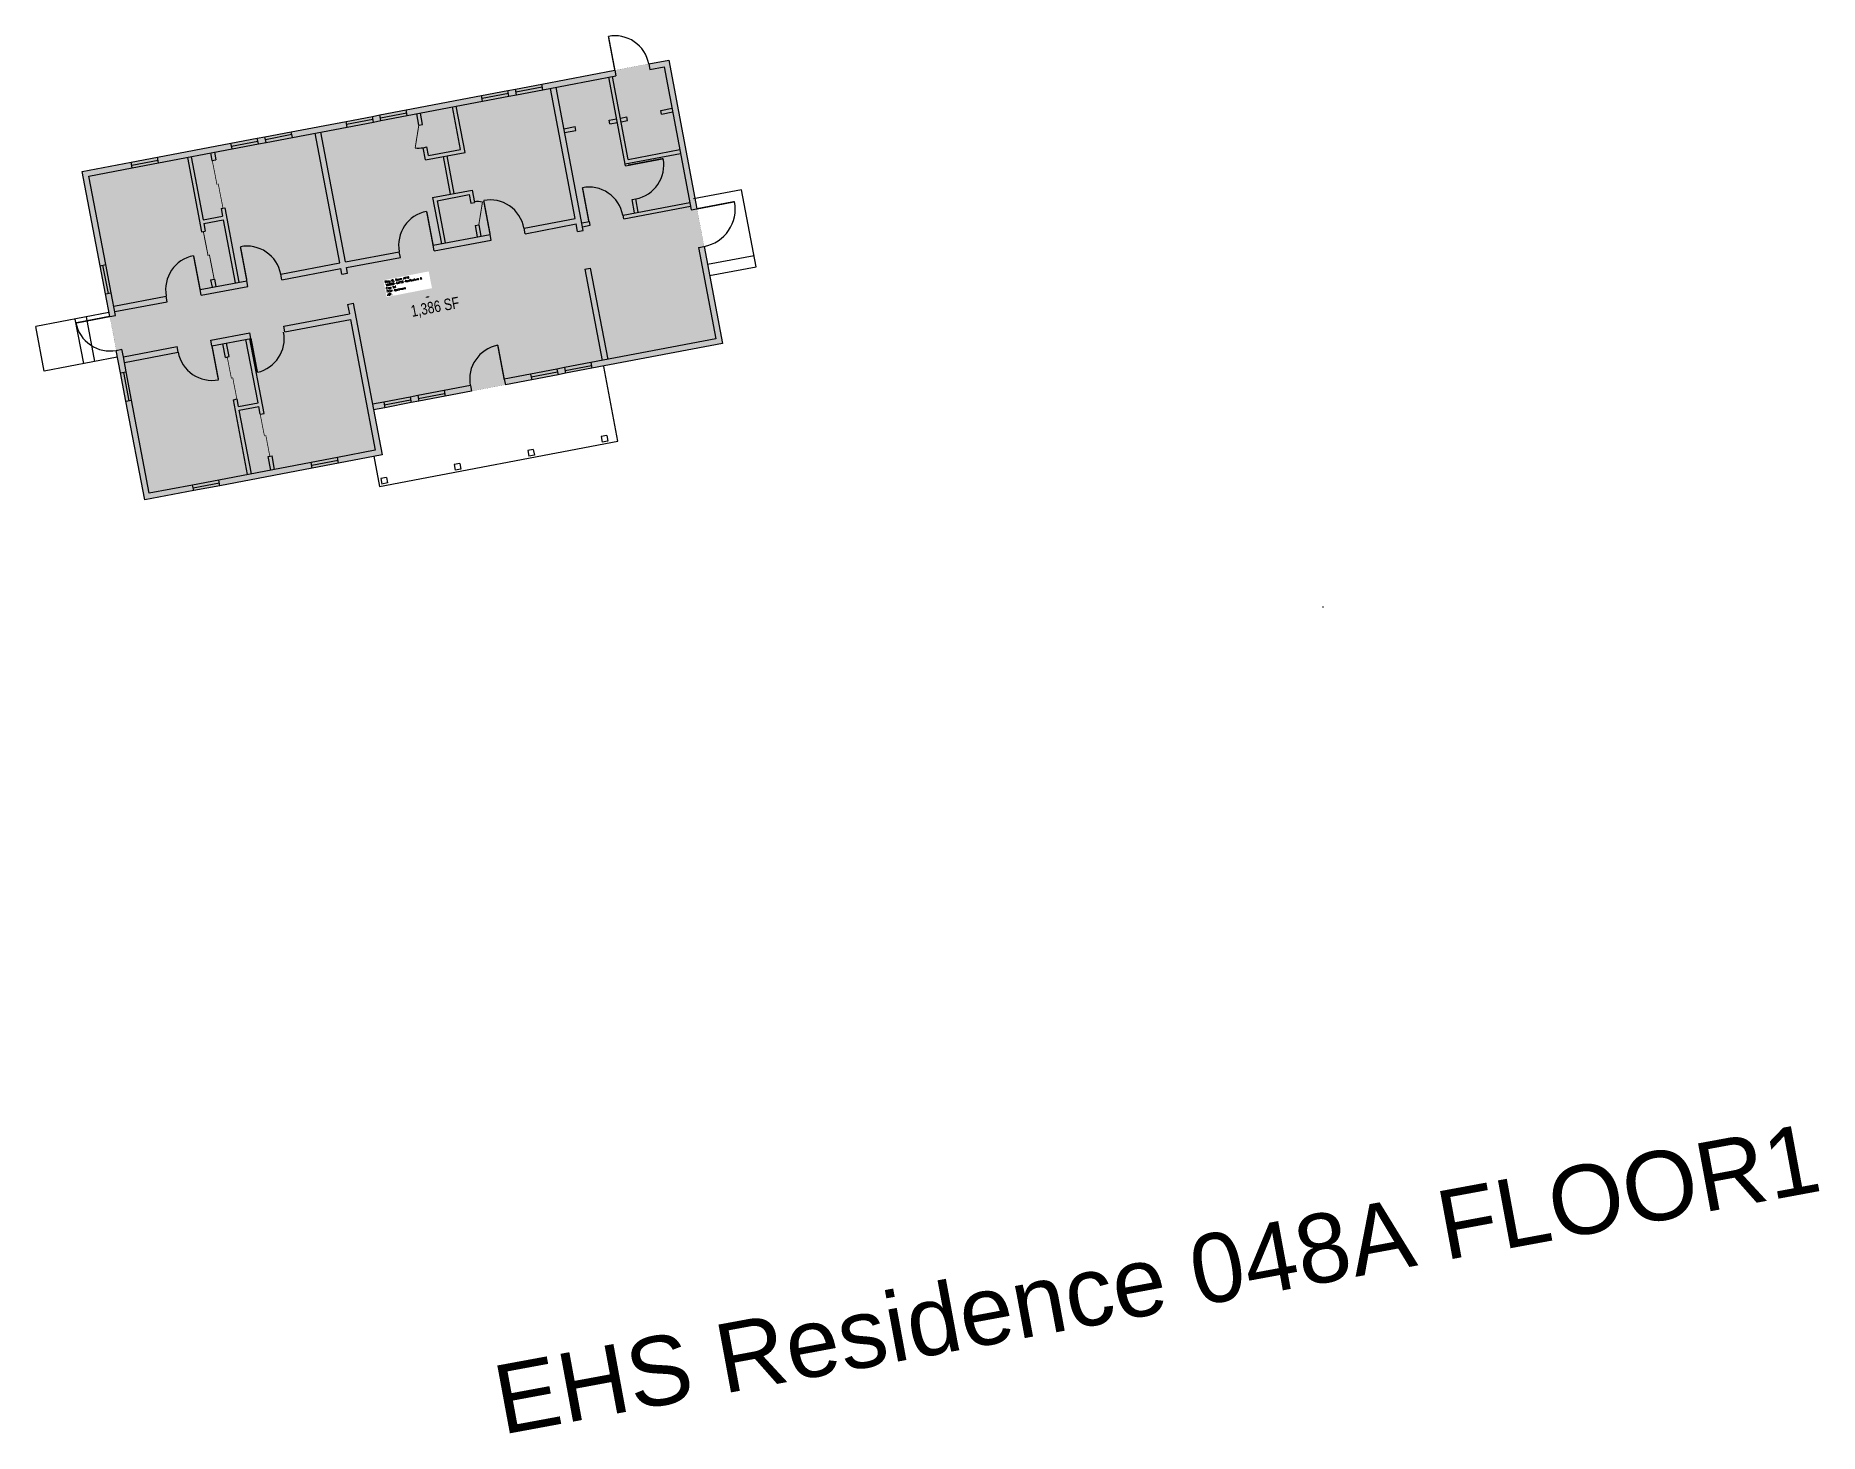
# Model space of a CAD drawing. Header units: inches. Extents: x 69203392 to 69205253, y 27710605 to 27712063.
import ezdxf
from ezdxf.enums import TextEntityAlignment as Align

# ---------------------------------------------------------------- set-up
doc = ezdxf.new("R2010")
doc.units = ezdxf.units.IN
doc.header["$LTSCALE"] = 50
doc.header["$MEASUREMENT"] = 0
for name, color, linetype in [('A-COLS', 5, 'CONTINUOUS'), ('A-DOOR', 2, 'CONTINUOUS'), ('A-GLAZ', 1, 'CONTINUOUS'), ('A-GLAZ-SILL', 2, 'CONTINUOUS'), ('A-IDEN-RNUM', 7, 'CONTINUOUS'), ('A-IDEN-SNUM', 4, 'CONTINUOUS'), ('A-IDEN-VNUM', 4, 'CONTINUOUS'), ('A-SITE', 3, 'CONTINUOUS'), ('A-TTLB', 4, 'CONTINUOUS'), ('A-WALL', 5, 'CONTINUOUS'), ('AREA-ASSIGN', 7, 'CONTINUOUS'), ('AREA-GROSS', 1, 'CONTINUOUS'), ('AREA-TEXT', 3, 'CONTINUOUS'), ('Rooms-Category-Color', 7, 'CONTINUOUS'), ('Rooms-College-Color', 7, 'CONTINUOUS'), ('Rooms-Department-Color', 7, 'CONTINUOUS'), ('Rooms-Division-Color', 7, 'CONTINUOUS'), ('Rooms-Information', 7, 'CONTINUOUS')]:
    doc.layers.add(name, color=color, linetype=linetype)
doc.styles.add('AREA', font='arial.ttf', dxfattribs={"width": 0.75, "height": 12})
doc.styles.add('ROOMSNUMBER', font='txt.shx', dxfattribs={"height": 0.03})
doc.styles.add('ROOMVNUMBER', font='simplex.shx', dxfattribs={"width": 0.85})
doc.styles.add('TITLE', font='arial.ttf', dxfattribs={"height": 72})

msp = doc.modelspace()

# ---------------------------------------------------------------- hatches: boundary and pattern name
at = {"layer": 'Rooms-Category-Color', "true_color": 0x728ef3}
msp.add_hatch(color=171, dxfattribs=at).paths.add_polyline_path([(69203505.5, 27711578.6), (69203753.2, 27711625.7), (69203744.3, 27711672.7), (69204108.6, 27711741.9), (69204052.4, 27712037.7), (69203440.3, 27711921.4)])
at = {"layer": 'Rooms-College-Color', "true_color": 0xadadad}
msp.add_hatch(color=253, dxfattribs=at).paths.add_polyline_path([(69203505.5, 27711578.6), (69203753.2, 27711625.7), (69203744.3, 27711672.7), (69204108.6, 27711741.9), (69204052.4, 27712037.7), (69203440.3, 27711921.4)])
at = {"layer": 'Rooms-Department-Color', "true_color": 0xe3c5e1}
msp.add_hatch(color=254, dxfattribs=at).paths.add_polyline_path([(69203505.5, 27711578.6), (69203753.2, 27711625.7), (69203744.3, 27711672.7), (69204108.6, 27711741.9), (69204052.4, 27712037.7), (69203440.3, 27711921.4)])
at = {"layer": 'Rooms-Division-Color', "true_color": 0xe3c5e1}
msp.add_hatch(color=254, dxfattribs=at).paths.add_polyline_path([(69203505.5, 27711578.6), (69203753.2, 27711625.7), (69203744.3, 27711672.7), (69204108.6, 27711741.9), (69204052.4, 27712037.7), (69203440.3, 27711921.4)])

# ---------------------------------------------------------------- linework, layer by layer
at = {"layer": 'A-COLS'}
for p, q in [((69203987.7, 27711645.8), (69203981.8, 27711644.7)), ((69203981.8, 27711644.7), (69203982.9, 27711638.8)), ((69203988.8, 27711639.9), (69203982.9, 27711638.8)), ((69203987.7, 27711645.8), (69203988.8, 27711639.9)), ((69203911.1, 27711631.3), (69203905.2, 27711630.2)), ((69203905.2, 27711630.2), (69203906.3, 27711624.3)), ((69203912.2, 27711625.4), (69203906.3, 27711624.3)), ((69203911.1, 27711631.3), (69203912.2, 27711625.4)), ((69203757.8, 27711602.2), (69203751.9, 27711601)), ((69203757.8, 27711602.2), (69203758.9, 27711596.3)), ((69203834.4, 27711616.7), (69203828.5, 27711615.6)), ((69203828.5, 27711615.6), (69203829.7, 27711609.7)), ((69203835.6, 27711610.8), (69203829.7, 27711609.7)), ((69203834.4, 27711616.7), (69203835.6, 27711610.8)), ((69203751.9, 27711601), (69203753, 27711595.1)), ((69203758.9, 27711596.3), (69203753, 27711595.1))]:
    msp.add_line(p, q, dxfattribs=at)
at = {"layer": 'A-DOOR'}
for points, const_width in [([(69203996.2, 27712027), (69203989.5, 27712062.4)], 1.5), ([(69203791.6, 27711969.8), (69203787.8, 27711946.1)], 1), ([(69203576, 27711932.9), (69203581, 27711907.3)], 0.75), ([(69204011.3, 27711928.1), (69204046.7, 27711934.8)], 1.5), ([(69203582.2, 27711908.6), (69203587.2, 27711883.1)], 0.75), ([(69203969.1, 27711869.1), (69203962.4, 27711904.5)], 1.5), ([(69203854.2, 27711865.7), (69203858, 27711889.3)], 1), ([(69203866, 27711855.7), (69203859.3, 27711891.1)], 1.5), ([(69204081.9, 27711882.4), (69204121.2, 27711889.9)], 1.5), ([(69203806.5, 27711844.4), (69203799.8, 27711879.7)], 1.5), ([(69203566.7, 27711858.7), (69203571.7, 27711833.2)], 1), ([(69203563.3, 27711798.1), (69203556.5, 27711833.5)], 1.5), ([(69203612.1, 27711807.5), (69203605.4, 27711842.8)], 1.5), ([(69203469.1, 27711770.1), (69203433.7, 27711763.3)], 1.5), ([(69203575.7, 27711739.4), (69203582.4, 27711704.1)], 1.5), ([(69203616.4, 27711747.2), (69203623.1, 27711711.8)], 1.5), ([(69203880.7, 27711704.7), (69203874, 27711740.1)], 1.5), ([(69203591.6, 27711727.8), (69203596, 27711705.2)], 0.75), ([(69203597.3, 27711706.5), (69203601.7, 27711683.9)], 0.75), ([(69203626, 27711668.1), (69203630.5, 27711645.2)], 0.75), ([(69203631.8, 27711646.5), (69203636.1, 27711624.2)], 0.75)]:
    msp.add_lwpolyline(points, dxfattribs=dict(at, const_width=const_width))
msp.add_lwpolyline([(69203573, 27711834.5, 1, 1, 0), (69203578, 27711809, 1, 1, 0)], format="xyseb", dxfattribs=at)
for centre, radius, start, end in [((69203996.2, 27712027), 36, 10.7616, 100.7616), ((69203791.6, 27711969.8), 24, 260.7616, 280.7616), ((69204011.3, 27711928.1), 36, 280.7616, 10.7616), ((69203969.1, 27711869.1), 36, 10.7616, 100.7616), ((69203853.3, 27711871.6), 18.4, 75.1632, 101.5598), ((69203866, 27711855.7), 36, 10.7616, 100.7616), ((69204081.9, 27711882.4), 40, 280.7616, 10.7616), ((69203806.5, 27711844.4), 36, 100.7616, 190.7616), ((69203563.3, 27711798.1), 36, 100.7616, 190.7616), ((69203612.1, 27711807.5), 36, 10.7616, 100.7616), ((69203469.1, 27711770.1), 36, 190.7616, 280.7616), ((69203615.1, 27711746.9), 36, 282.8463, 10.7616), ((69203575.7, 27711739.4), 36, 190.7616, 280.7616), ((69203880.7, 27711704.7), 36, 100.7616, 190.7616)]:
    msp.add_arc(centre, radius, start, end, dxfattribs=at)
at = {"layer": 'A-GLAZ'}
for p, q in [((69203857.6, 27711997.9), (69203885.1, 27712003.2)), ((69203893, 27712004.4), (69203920.5, 27712009.6)), ((69203716.1, 27711970.7), (69203743.6, 27711976)), ((69203751.5, 27711977.5), (69203779, 27711982.7)), ((69203631.4, 27711954.9), (69203659, 27711960.2)), ((69203596.1, 27711947.9), (69203623.6, 27711953.1)), ((69203492, 27711928.1), (69203519.5, 27711933.3)), ((69203467.6, 27711794.2), (69203461.9, 27711823.7)), ((69203944.2, 27711713.7), (69203971.7, 27711719)), ((69203483.2, 27711711.7), (69203488.8, 27711682.2)), ((69203908.8, 27711707), (69203936.3, 27711712.2)), ((69203755.5, 27711677.9), (69203783, 27711683.1)), ((69203790.9, 27711684.6), (69203818.4, 27711689.8)), ((69203679.8, 27711614.8), (69203707.3, 27711620)), ((69203556, 27711591.3), (69203583.5, 27711596.5))]:
    msp.add_line(p, q, dxfattribs=at)
at = {"layer": 'A-GLAZ-SILL'}
for p, q in [((69203892.5, 27712007.3), (69203920, 27712012.5)), ((69203857.1, 27712000.6), (69203884.6, 27712005.8)), ((69203858.2, 27711994.7), (69203885.7, 27711999.9)), ((69203893.6, 27712001.4), (69203921.1, 27712006.6)), ((69203715.6, 27711973.7), (69203743.1, 27711978.9)), ((69203751, 27711980.4), (69203778.5, 27711985.6)), ((69203752.1, 27711974.5), (69203779.6, 27711979.7)), ((69203595.5, 27711950.9), (69203623, 27711956.1)), ((69203630.9, 27711957.6), (69203658.4, 27711962.8)), ((69203632.1, 27711951.7), (69203659.6, 27711956.9)), ((69203716.7, 27711967.8), (69203744.2, 27711973)), ((69203596.7, 27711945), (69203624.2, 27711950.2)), ((69203491.4, 27711931.1), (69203518.9, 27711936.3)), ((69203492.5, 27711925.2), (69203520, 27711930.4)), ((69203464.6, 27711793.6), (69203459, 27711823.1)), ((69203470.5, 27711794.8), (69203464.9, 27711824.2)), ((69203935.7, 27711715.2), (69203908.2, 27711710)), ((69203971.2, 27711721.9), (69203943.6, 27711716.7)), ((69203972.3, 27711716), (69203944.8, 27711710.8)), ((69203485.9, 27711681.7), (69203480.3, 27711711.1)), ((69203491.8, 27711682.8), (69203486.2, 27711712.2)), ((69203936.9, 27711709.3), (69203909.4, 27711704.1)), ((69203782.5, 27711686), (69203755, 27711680.8)), ((69203783.6, 27711680.2), (69203756.1, 27711674.9)), ((69203817.9, 27711692.8), (69203790.4, 27711687.5)), ((69203819, 27711686.9), (69203791.5, 27711681.7)), ((69203706.7, 27711623), (69203679.2, 27711617.8)), ((69203707.8, 27711617.1), (69203680.3, 27711611.9)), ((69203582.9, 27711599.4), (69203555.4, 27711594.2)), ((69203584, 27711593.5), (69203556.6, 27711588.3))]:
    msp.add_line(p, q, dxfattribs=at)
at = {"layer": 'A-SITE'}
for p, q in [((69204128.4, 27711902.3), (69204078.2, 27711892.8)), ((69204143.7, 27711821.9), (69204128.4, 27711902.3)), ((69204092.8, 27711824.5), (69204141.5, 27711833.7)), ((69204095.1, 27711812.7), (69204143.7, 27711821.9)), ((69203468.1, 27711774.1), (69203391.7, 27711759.6)), ((69203453.6, 27711723.2), (69203444.7, 27711769.7)), ((69203400.5, 27711713.1), (69203391.7, 27711759.6)), ((69203441.8, 27711720.9), (69203432.9, 27711767.4)), ((69203476.9, 27711727.6), (69203400.5, 27711713.1)), ((69203999.4, 27711639.8), (69203984.6, 27711718)), ((69203750.7, 27711592.5), (69203999.4, 27711639.8)), ((69203744.6, 27711624.3), (69203750.7, 27711592.5))]:
    msp.add_line(p, q, dxfattribs=at)
at = {"layer": 'A-WALL'}
for p, q in [((69204031.5, 27712033.7), (69204052.4, 27712037.7)), ((69204031.5, 27712033.7), (69204032.7, 27712027.8)), ((69204032.7, 27712027.8), (69204047.6, 27712030.7)), ((69204047.6, 27712030.7), (69204076, 27711881.3)), ((69204052.4, 27712037.7), (69204081.9, 27711882.4)), ((69203920, 27712012.5), (69203996.2, 27712027)), ((69203921.1, 27712006.6), (69203920, 27712012.5)), ((69203921.1, 27712006.6), (69203997.3, 27712021.1)), ((69204007.4, 27711927.3), (69203989.8, 27712019.7)), ((69204010.2, 27711934), (69203993.7, 27712020.4)), ((69203996.2, 27712027), (69203997.3, 27712021.1)), ((69203778.5, 27711985.6), (69203857.1, 27712000.6)), ((69203779.6, 27711979.7), (69203858.2, 27711994.7)), ((69203858.2, 27711994.7), (69203857.1, 27712000.6)), ((69203884.6, 27712005.8), (69203892.5, 27712007.3)), ((69203885.7, 27711999.9), (69203884.6, 27712005.8)), ((69203885.7, 27711999.9), (69203893.6, 27712001.4)), ((69203893.6, 27712001.4), (69203892.5, 27712007.3)), ((69203954.7, 27711872.5), (69203928.9, 27712008.1)), ((69203963.2, 27711859.9), (69203934.8, 27712009.2)), ((69203743.1, 27711978.9), (69203751, 27711980.4)), ((69203744.2, 27711973), (69203743.1, 27711978.9)), ((69203744.2, 27711973), (69203752.1, 27711974.5)), ((69203752.1, 27711974.5), (69203751, 27711980.4)), ((69203779.6, 27711979.7), (69203778.5, 27711985.6)), ((69203791.6, 27711969.8), (69203789.4, 27711981.6)), ((69203795.6, 27711970.6), (69203793.3, 27711982.3)), ((69203835.1, 27711944.5), (69203826.7, 27711988.7)), ((69203839.8, 27711941.3), (69203830.7, 27711989.4)), ((69203990.2, 27711975), (69203998, 27711976.5)), ((69203990.9, 27711971), (69203990.2, 27711975)), ((69204002, 27711977.2), (69204008.8, 27711978.5)), ((69204002.7, 27711973.3), (69204009.5, 27711974.6)), ((69204009.5, 27711974.6), (69204008.8, 27711978.5)), ((69204044.1, 27711985.2), (69204055.9, 27711987.5)), ((69204044.9, 27711981.3), (69204044.1, 27711985.2)), ((69204044.9, 27711981.3), (69204056.6, 27711983.5)), ((69203623, 27711956.1), (69203630.9, 27711957.6)), ((69203624.2, 27711950.2), (69203623, 27711956.1)), ((69203632.1, 27711951.7), (69203630.9, 27711957.6)), ((69203658.4, 27711962.8), (69203715.6, 27711973.7)), ((69203659.6, 27711956.9), (69203658.4, 27711962.8)), ((69203659.6, 27711956.9), (69203716.7, 27711967.8)), ((69203709.1, 27711825.9), (69203683.3, 27711961.4)), ((69203715, 27711827), (69203689.2, 27711962.6)), ((69203716.7, 27711967.8), (69203715.6, 27711973.7)), ((69203791.6, 27711969.8), (69203795.6, 27711970.6)), ((69203943, 27711966), (69203954.8, 27711968.2)), ((69203943.8, 27711962.1), (69203955.5, 27711964.3)), ((69203955.5, 27711964.3), (69203954.8, 27711968.2)), ((69203990.9, 27711971), (69203998.8, 27711972.5)), ((69203518.9, 27711936.3), (69203595.5, 27711950.9)), ((69203520, 27711930.4), (69203596.7, 27711945)), ((69203574.2, 27711940.7), (69203575.7, 27711932.8)), ((69203578.2, 27711941.4), (69203579.7, 27711933.6)), ((69203596.7, 27711945), (69203595.5, 27711950.9)), ((69203624.2, 27711950.2), (69203632.1, 27711951.7)), ((69203796.1, 27711946.2), (69203800, 27711947)), ((69203798.5, 27711933.5), (69203796.1, 27711946.2)), ((69203798.5, 27711933.5), (69203839.8, 27711941.3)), ((69203801.7, 27711938.2), (69203800, 27711947)), ((69203801.7, 27711938.2), (69203835.1, 27711944.5)), ((69203828.6, 27711898.4), (69203821.1, 27711937.8)), ((69204007, 27711929.3), (69204064.8, 27711940.3)), ((69204010.2, 27711934), (69204064.1, 27711944.2)), ((69203440.3, 27711921.4), (69203491.4, 27711931.1)), ((69203459, 27711823.1), (69203440.3, 27711921.4)), ((69203447.3, 27711916.6), (69203492.5, 27711925.2)), ((69203492.5, 27711925.2), (69203491.4, 27711931.1)), ((69203520, 27711930.4), (69203518.9, 27711936.3)), ((69203550, 27711936.1), (69203564.8, 27711858.4)), ((69203553.9, 27711936.8), (69203566.5, 27711870.9)), ((69203575.7, 27711932.8), (69203579.7, 27711933.6)), ((69203824.7, 27711897.7), (69203817.2, 27711937)), ((69204007.4, 27711927.3), (69204011.3, 27711928.1)), ((69204011.3, 27711928.1), (69204010.9, 27711930.1)), ((69203464.9, 27711824.2), (69203447.3, 27711916.6)), ((69203806, 27711894.1), (69203847.3, 27711902)), ((69203847.3, 27711902), (69203849.7, 27711889.2)), ((69203585.3, 27711882.7), (69203589.2, 27711883.4)), ((69203585.3, 27711882.7), (69203586.8, 27711874.8)), ((69203589.2, 27711883.4), (69203603.9, 27711805.9)), ((69203806, 27711894.1), (69203815.2, 27711846)), ((69203810.7, 27711890.9), (69203844.1, 27711897.3)), ((69203810.7, 27711890.9), (69203819.1, 27711846.8)), ((69203844.1, 27711897.3), (69203845.8, 27711888.5)), ((69203845.8, 27711888.5), (69203849.7, 27711889.2)), ((69204005, 27711875.9), (69204074.5, 27711889.2)), ((69204005.7, 27711872), (69204075.3, 27711885.2)), ((69204014.1, 27711892), (69204018, 27711892.7)), ((69204016.7, 27711878.2), (69204014.1, 27711892)), ((69204020.6, 27711878.9), (69204018, 27711892.7)), ((69204076, 27711881.3), (69204081.9, 27711882.4)), ((69203566.5, 27711870.9), (69203586.8, 27711874.8)), ((69203567.2, 27711867), (69203587.5, 27711870.9)), ((69203567.2, 27711867), (69203568.7, 27711859.1)), ((69203587.5, 27711870.9), (69203600, 27711805.1)), ((69203850.3, 27711864.9), (69203854.2, 27711865.7)), ((69203850.3, 27711864.9), (69203852.5, 27711853.1)), ((69203854.2, 27711865.7), (69203856.4, 27711853.9)), ((69203901.4, 27711862.4), (69203954.7, 27711872.5)), ((69203902.5, 27711856.5), (69203955.8, 27711866.6)), ((69203957.3, 27711858.7), (69203955.8, 27711866.6)), ((69203961.7, 27711867.7), (69203969.6, 27711869.2)), ((69203962.4, 27711863.8), (69203970.3, 27711865.3)), ((69203970.3, 27711865.3), (69203969.6, 27711869.2)), ((69204005.7, 27711872), (69204005, 27711875.9)), ((69203564.8, 27711858.4), (69203568.7, 27711859.1)), ((69203806.5, 27711844.4), (69203866, 27711855.7)), ((69203807.6, 27711838.5), (69203806.5, 27711844.4)), ((69203807.6, 27711838.5), (69203867.1, 27711849.8)), ((69203867.1, 27711849.8), (69203866, 27711855.7)), ((69203902.5, 27711856.5), (69203901.4, 27711862.4)), ((69203957.3, 27711858.7), (69203963.2, 27711859.9)), ((69203647.5, 27711814.2), (69203709.1, 27711825.9)), ((69203715, 27711827), (69203771.2, 27711837.7)), ((69203716.1, 27711821.1), (69203772.3, 27711831.8)), ((69203772.3, 27711831.8), (69203771.2, 27711837.7)), ((69204083.5, 27711842.1), (69204089.4, 27711843.2)), ((69204083.5, 27711842.1), (69204101.6, 27711746.7)), ((69204089.4, 27711843.2), (69204108.6, 27711741.9)), ((69203459, 27711823.1), (69203464.9, 27711824.2)), ((69203563.3, 27711798.1), (69203612.1, 27711807.4)), ((69203574.3, 27711808.3), (69203578.2, 27711809)), ((69203574.3, 27711808.3), (69203575.8, 27711800.5)), ((69203578.2, 27711809), (69203579.7, 27711801.3)), ((69203613.2, 27711801.5), (69203612.1, 27711807.4)), ((69203648.6, 27711808.3), (69203647.5, 27711814.2)), ((69203648.6, 27711808.3), (69203710.2, 27711820)), ((69203711.3, 27711814.1), (69203710.2, 27711820)), ((69203711.3, 27711814.1), (69203717.2, 27711815.2)), ((69203717.2, 27711815.2), (69203716.1, 27711821.1)), ((69203964.7, 27711819.5), (69203970.6, 27711820.6)), ((69203964.7, 27711819.5), (69203982.9, 27711724.1)), ((69203970.6, 27711820.6), (69203988.8, 27711725.3)), ((69203464.6, 27711793.6), (69203470.5, 27711794.8)), ((69203469.1, 27711770.1), (69203464.6, 27711793.6)), ((69203475, 27711771.2), (69203470.5, 27711794.8)), ((69203473.1, 27711781), (69203527.9, 27711791.4)), ((69203529, 27711785.5), (69203527.9, 27711791.4)), ((69203564.4, 27711792.3), (69203563.3, 27711798.1)), ((69203564.4, 27711792.3), (69203613.2, 27711801.5)), ((69203469.1, 27711770.1), (69203475, 27711771.2)), ((69203474.2, 27711775.1), (69203529, 27711785.5)), ((69203650.7, 27711759.8), (69203719.1, 27711772.8)), ((69203717.3, 27711782.6), (69203723.2, 27711783.8)), ((69203717.3, 27711782.6), (69203719.1, 27711772.8)), ((69203723.2, 27711783.8), (69203753.2, 27711625.7)), ((69203574.5, 27711745.3), (69203615.3, 27711753.1)), ((69203616.4, 27711747.2), (69203615.3, 27711753.1)), ((69203651.8, 27711753.9), (69203650.7, 27711759.8)), ((69203651.8, 27711753.9), (69203720.3, 27711766.9)), ((69203720.3, 27711766.9), (69203746.2, 27711630.5)), ((69203475.8, 27711734.7), (69203481.7, 27711735.8)), ((69203480.3, 27711711.1), (69203475.8, 27711734.7)), ((69203483.2, 27711728), (69203481.7, 27711735.8)), ((69203483.2, 27711728), (69203539.2, 27711738.6)), ((69203484.3, 27711722.1), (69203540.3, 27711732.7)), ((69203540.3, 27711732.7), (69203539.2, 27711738.6)), ((69203575.7, 27711739.4), (69203574.5, 27711745.3)), ((69203575.7, 27711739.4), (69203616.4, 27711747.2)), ((69203589.7, 27711727.4), (69203587, 27711741.6)), ((69203593.6, 27711728.2), (69203590.9, 27711742.3)), ((69203623.8, 27711679.9), (69203611.2, 27711746.2)), ((69203630, 27711668.9), (69203615.1, 27711746.9)), ((69204101.6, 27711746.7), (69203971.2, 27711721.9)), ((69204108.6, 27711741.9), (69203972.3, 27711716)), ((69203486.2, 27711712.2), (69203483.2, 27711728)), ((69203589.7, 27711727.4), (69203593.6, 27711728.2)), ((69203943.6, 27711716.7), (69203935.7, 27711715.2)), ((69203935.7, 27711715.2), (69203936.9, 27711709.3)), ((69203943.6, 27711716.7), (69203944.8, 27711710.8)), ((69203971.2, 27711721.9), (69203972.3, 27711716)), ((69203480.3, 27711711.1), (69203486.2, 27711712.2)), ((69203845.4, 27711698), (69203817.9, 27711692.8)), ((69203845.4, 27711698), (69203846.5, 27711692.1)), ((69203908.2, 27711710), (69203880.7, 27711704.7)), ((69203880.7, 27711704.7), (69203881.9, 27711698.8)), ((69203909.4, 27711704.1), (69203881.9, 27711698.8)), ((69203908.2, 27711710), (69203909.4, 27711704.1)), ((69203944.8, 27711710.8), (69203936.9, 27711709.3)), ((69203485.9, 27711681.7), (69203491.8, 27711682.8)), ((69203505.5, 27711578.6), (69203485.9, 27711681.7)), ((69203510.2, 27711585.6), (69203491.8, 27711682.8)), ((69203598.1, 27711683.2), (69203602, 27711684)), ((69203612.9, 27711605.1), (69203598.1, 27711683.2)), ((69203603.5, 27711676.1), (69203602, 27711684)), ((69203603.5, 27711676.1), (69203623.8, 27711679.9)), ((69203755, 27711680.8), (69203743.2, 27711678.6)), ((69203755, 27711680.8), (69203756.1, 27711674.9)), ((69203790.4, 27711687.5), (69203782.5, 27711686)), ((69203782.5, 27711686), (69203783.6, 27711680.2)), ((69203791.5, 27711681.7), (69203783.6, 27711680.2)), ((69203790.4, 27711687.5), (69203791.5, 27711681.7)), ((69203817.9, 27711692.8), (69203819, 27711686.9)), ((69203846.5, 27711692.1), (69203819, 27711686.9)), ((69203604.2, 27711672.2), (69203624.5, 27711676)), ((69203616.8, 27711605.9), (69203604.2, 27711672.2)), ((69203626, 27711668.1), (69203624.5, 27711676)), ((69203626, 27711668.1), (69203630, 27711668.9)), ((69203756.1, 27711674.9), (69203744.3, 27711672.7)), ((69203634.4, 27711623.9), (69203638.4, 27711624.7)), ((69203637.1, 27711609.8), (69203634.4, 27711623.9)), ((69203641.1, 27711610.5), (69203638.4, 27711624.7)), ((69203746.2, 27711630.5), (69203706.7, 27711623)), ((69203707.8, 27711617.1), (69203706.7, 27711623)), ((69203753.2, 27711625.7), (69203707.8, 27711617.1)), ((69203679.2, 27711617.8), (69203582.9, 27711599.4)), ((69203680.3, 27711611.9), (69203584, 27711593.5)), ((69203680.3, 27711611.9), (69203679.2, 27711617.8)), ((69203556.6, 27711588.3), (69203505.5, 27711578.6)), ((69203555.4, 27711594.2), (69203510.2, 27711585.6)), ((69203556.6, 27711588.3), (69203555.4, 27711594.2)), ((69203584, 27711593.5), (69203582.9, 27711599.4)), ((69204734.8, 27711467), (69204735.8, 27711467.2)), ((69204734.8, 27711467), (69204735.8, 27711467.2))]:
    msp.add_line(p, q, dxfattribs=at)
at = {"layer": 'AREA-ASSIGN', "const_width": 0.0833}
msp.add_lwpolyline([(69203505.5, 27711578.6), (69203753.2, 27711625.7), (69203744.3, 27711672.7), (69204108.6, 27711741.9), (69204052.4, 27712037.7), (69203440.3, 27711921.4)], close=True, dxfattribs=at)
at = {"layer": 'AREA-GROSS', "const_width": 0.0012}
msp.add_lwpolyline([(69203440.3, 27711921.4), (69204052.4, 27712037.7), (69204108.6, 27711741.9), (69203744.3, 27711672.7), (69203753.2, 27711625.7), (69203505.5, 27711578.6)], close=True, dxfattribs=at)

# ---------------------------------------------------------------- texts
at = {"layer": 'A-IDEN-RNUM', "style": 'ROOMSNUMBER'}
msp.add_text('0910-00', height=0.36, rotation=11.0446, dxfattribs=at).set_placement((69203799.2, 27711789.9))
at = {"layer": 'A-IDEN-SNUM', "style": 'ROOMSNUMBER'}
msp.add_text('0480A91000', height=0.36, rotation=11.0446, dxfattribs=at).set_placement((69203799.2, 27711789.9))
at = {"layer": 'A-IDEN-VNUM', "style": 'ROOMVNUMBER', "width": 0.85}
msp.add_text('A910', height=14.4, rotation=11.0446, dxfattribs=at).set_placement((69203758.9, 27711791.6))
at = {"layer": 'A-TTLB', "style": 'TITLE'}
msp.add_text('EHS Residence 048A FLOOR1', height=72, rotation=10.4787, dxfattribs=at).set_placement((69203878.5, 27710603))
at = {"layer": 'AREA-TEXT', "style": 'AREA', "width": 0.75}
msp.add_text('1,386 SF', height=12, rotation=10.7616, dxfattribs=at).set_placement((69203808.5, 27711780.2), align=Align.MIDDLE_CENTER)

# ---------------------------------------------------------------- next in the draw order: texts
at = {"layer": 'Rooms-Information', "insert": (69203758.9, 27711791.6), "char_height": 2.057, "width": 46.08, "attachment_point": 7, "rotation": 11.0446, "style": 'ROOMVNUMBER', "bg_fill": 3, "box_fill_scale": 1.5, "bg_fill_color": 256, "bg_fill_true_color": 13158600, "bg_fill_transparency": 0}
msp.add_mtext('Bldg.48, Room A910^M^J100500-CAFES-Horticulture & Crop Sci^M^JFICM: Apartment^M^JASF: ', dxfattribs=at)

doc.saveas('drawing.dxf')
